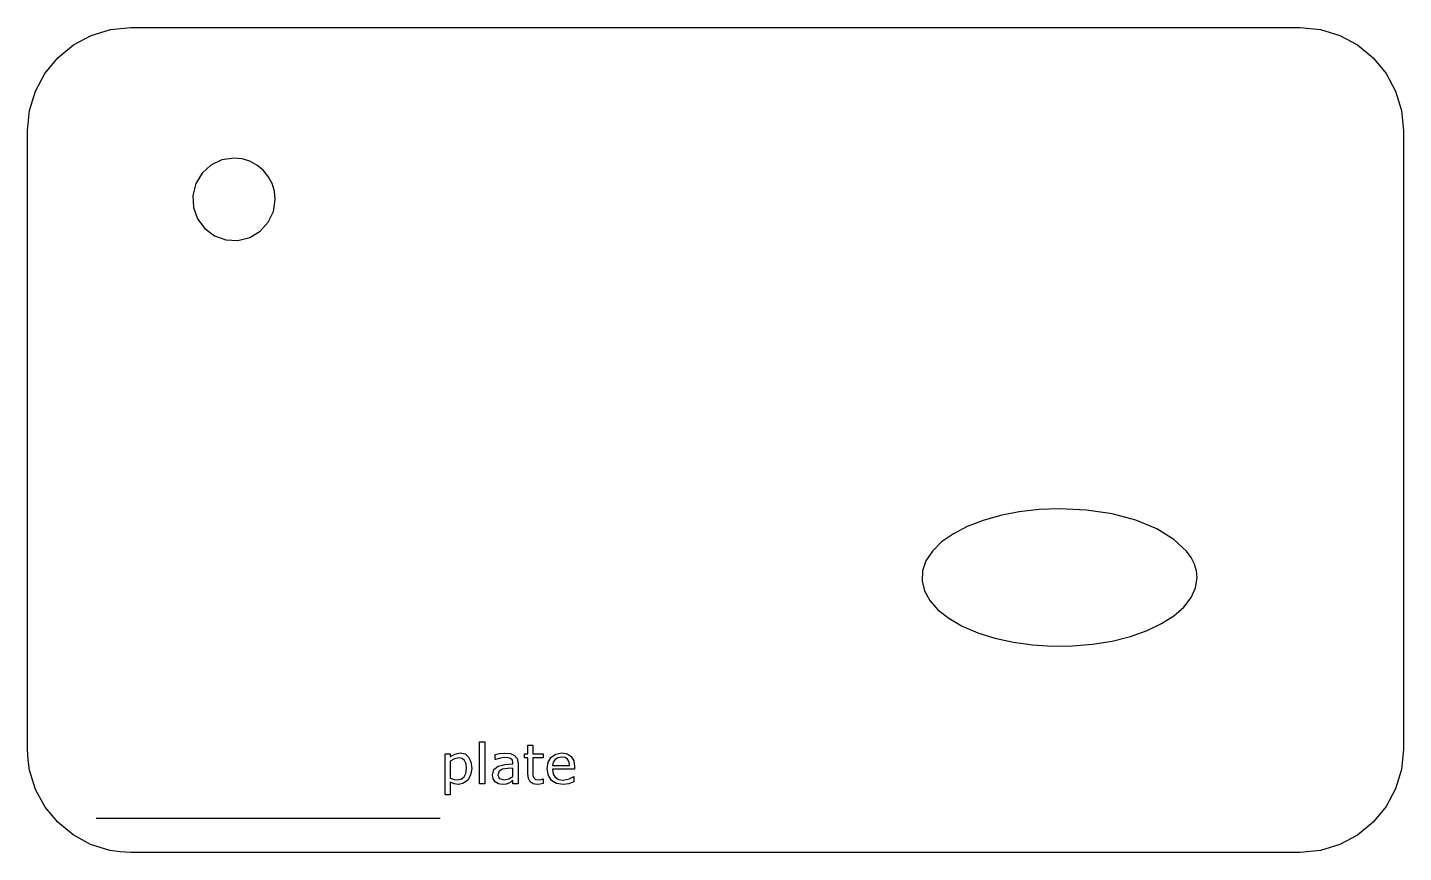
# Model space of a CAD drawing. Extents: x 5 to 205, y 20 to 140.
import ezdxf

# ---------------------------------------------------------------- set-up
doc = ezdxf.new("R2010")
doc.units = 0

msp = doc.modelspace()

# ---------------------------------------------------------------- linework, layer by layer
at = {"layer": 'Layer 1', "color": 7}
for points in [[(20, 140), (190, 140), (192.94002, 139.709116), (195.740251, 138.858193), (198.322008, 137.479824), (200.606602, 135.606602), (202.479824, 133.322008), (203.858193, 130.740251), (204.709116, 127.94002), (205, 125), (205, 35), (204.709116, 32.05998), (203.858193, 29.259749), (202.479824, 26.677992), (200.606602, 24.393398), (198.322008, 22.520176), (195.740251, 21.141807), (192.94002, 20.290884), (190, 20), (20, 20), (18.466337, 20.077443), (16.976977, 20.304747), (14.161323, 21.178774), (11.613357, 22.561764), (9.393398, 24.393398), (7.561764, 26.613357), (6.178774, 29.161323), (5.304747, 31.976977), (5.077443, 33.466337), (5, 35), (5, 125), (5.290884, 127.94002), (6.141807, 130.740251), (7.520176, 133.322008), (9.393398, 135.606602), (11.677992, 137.479824), (14.259749, 138.858193), (17.05998, 139.709116), (20, 140), (20, 140)], [(35, 121), (33.240664, 120.736553), (31.666579, 119.988818), (30.373384, 118.820698), (29.456723, 117.296101), (29.026847, 115.56987), (29.115288, 113.829458), (29.699606, 112.187682), (30.757359, 110.757359), (32.187682, 109.699606), (33.829458, 109.115288), (35.56987, 109.026847), (37.296101, 109.456723), (38.820698, 110.373384), (39.988818, 111.666579), (40.736553, 113.240664), (41, 115), (40.883646, 116.176008), (40.543277, 117.296101), (39.99193, 118.328803), (39.242641, 119.242641), (38.328803, 119.99193), (37.296101, 120.543277), (36.176008, 120.883646), (35, 121), (35, 121)], [(155, 70), (152.010512, 69.888012), (149.135548, 69.560922), (146.414959, 69.032046), (143.888595, 68.314696), (141.596308, 67.422186), (139.577948, 66.36783), (137.873364, 65.164942), (136.522409, 63.826834), (135.585309, 62.403015), (135.08949, 60.949783), (135.025602, 59.490642), (135.384294, 58.049097), (136.156217, 56.648649), (137.33202, 55.312804), (138.902352, 54.065064), (140.857864, 52.928932), (143.130127, 51.951176), (145.625608, 51.16601), (148.297299, 50.578109), (151.098194, 50.192147), (153.981285, 50.012801), (156.899566, 50.044745), (159.80603, 50.292655), (162.653669, 50.761205), (165.329883, 51.436682), (167.735661, 52.288974), (169.844373, 53.298154), (171.629392, 54.444298), (173.064092, 55.707479), (174.121845, 57.067774), (174.776023, 58.505256), (175, 60), (174.902133, 60.988377), (174.612155, 61.960013), (174.135496, 62.908352), (173.477591, 63.826834), (171.639765, 65.548005), (169.142136, 67.071068), (166.09601, 68.319883), (162.653669, 69.238795), (158.920027, 69.806077), (155, 70), (155, 70)], [(71.449219, 30), (70.714844, 30), (70.714844, 36.07812), (71.449219, 36.07812), (71.449219, 30)], [(69.5625, 32.23437), (69.410156, 31.26172), (68.980469, 30.51953), (68.371094, 30.07031), (67.632812, 29.91406), (67.015625, 29.98826), (66.457031, 30.21873), (66.457031, 28.3906), (65.722656, 28.3906), (65.722656, 34.36326), (66.457031, 34.36326), (66.457031, 33.90623), (67.113281, 34.31639), (67.894531, 34.48435), (68.595703, 34.334938), (69.121094, 33.8867), (69.452148, 33.176738), (69.5625, 32.23435), (69.5625, 32.23437)], [(76.292969, 30), (75.5625, 30), (75.5625, 30.46484), (75.296875, 30.27734), (74.976562, 30.08984), (74.554687, 29.94141), (73.996094, 29.87891), (73.451172, 29.976565), (72.996094, 30.26953), (72.688476, 30.713867), (72.585937, 31.26562), (72.796875, 32.06641), (73.40625, 32.55078), (74.363281, 32.78906), (75.5625, 32.88276), (75.5625, 32.99604), (75.47266, 33.41011), (75.22266, 33.66792), (74.84766, 33.78901), (74.390629, 33.82021), (73.746098, 33.74211), (73.011723, 33.52336), (72.972663, 33.52336), (72.972663, 34.26945), (73.593757, 34.39836), (74.394538, 34.46866), (75.195319, 34.39056), (75.789069, 34.13275), (76.164069, 33.66791), (76.292976, 32.96088), (76.292969, 30)], [(79.972656, 30.03906), (79.519531, 29.94926), (79.085937, 29.91406), (78.498047, 30.003905), (78.070312, 30.27344), (77.80957, 30.74121), (77.722656, 31.42578), (77.722656, 33.74609), (77.226562, 33.74609), (77.226562, 34.36328), (77.722656, 34.36328), (77.722656, 35.61719), (78.457031, 35.61719), (78.457031, 34.36328), (79.972656, 34.36328), (79.972656, 33.74609), (78.457031, 33.74609), (78.457031, 31.75781), (78.472661, 31.21875), (78.582036, 30.85937), (78.816411, 30.62891), (79.277349, 30.55861), (79.652349, 30.60941), (79.933599, 30.69921), (79.972659, 30.69921), (79.972656, 30.03906)], [(84.511719, 32.10547), (81.296875, 32.10547), (81.417969, 31.40234), (81.75, 30.91406), (82.230469, 30.63281), (82.847656, 30.53911), (83.742187, 30.71489), (84.386719, 31.06646), (84.425779, 31.06646), (84.425779, 30.26567), (83.667967, 30.00396), (82.855467, 29.89849), (81.88867, 30.044972), (81.160154, 30.48442), (80.703123, 31.197315), (80.550779, 32.1563), (80.696287, 33.11626), (81.13281, 33.85552), (81.810545, 34.327195), (82.671873, 34.48442), (83.453123, 34.355515), (84.031248, 33.9688), (84.3916, 33.344775), (84.511717, 32.50396), (84.511719, 32.10547)], [(68.804687, 32.21487), (68.737304, 32.904328), (68.535156, 33.39456), (68.193359, 33.687533), (67.707031, 33.78519), (67.070312, 33.64847), (66.457031, 33.28909), (66.457031, 30.81644), (66.992187, 30.62503), (67.503906, 30.57423), (68.049804, 30.677745), (68.460937, 30.98829), (68.71875, 31.50196), (68.804687, 32.21485), (68.804687, 32.21487)], [(75.5625, 31.07422), (75.5625, 32.28906), (74.769531, 32.23046), (74.050781, 32.11718), (73.539062, 31.83593), (73.34375, 31.3164), (73.570312, 30.74999), (74.261719, 30.56249), (74.96875, 30.71093), (75.5625, 31.07421), (75.5625, 31.07422)], [(83.796875, 32.66797), (83.721683, 33.180662), (83.503906, 33.5625), (83.143554, 33.799808), (82.632812, 33.87891), (82.102539, 33.791995), (81.691406, 33.53125), (81.418945, 33.1416), (81.296875, 32.66797), (83.796875, 32.66797)]]:
    msp.add_lwpolyline(points, dxfattribs=at)
at = {"layer": 'Layer 1', "color": 10}
msp.add_lwpolyline([(15, 25), (65, 25)], dxfattribs=at)

doc.saveas('drawing.dxf')
